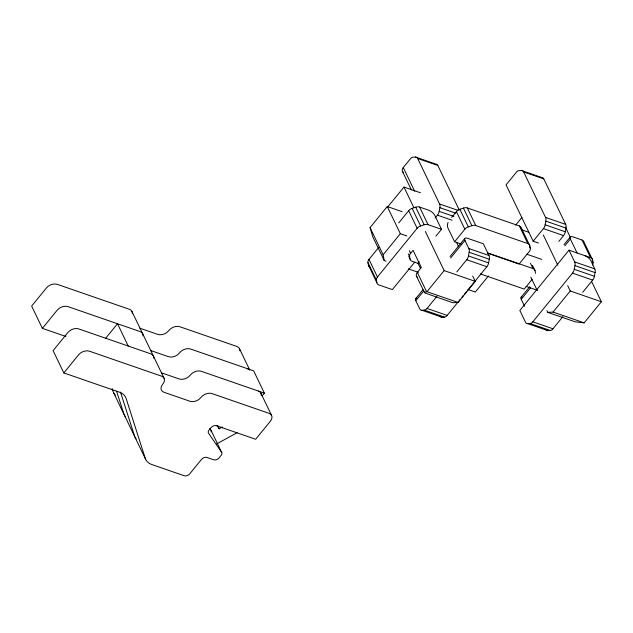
<?xml version="1.0" encoding="UTF-8"?>
<svg xmlns="http://www.w3.org/2000/svg" width="633" height="633" viewBox="0 0 633 633"><rect width="100%" height="100%" fill="white"/><g stroke="black" fill="none" stroke-linecap="round" stroke-linejoin="round"><path stroke-width="0.95" d="M435.093 218.076L437.45 215.18A5.523 3.331 -70.9 0 0 439.183 211.359L439.88 207.695A5.523 3.331 -70.9 0 0 439.571 203.976L417.677 158.495A5.523 3.331 -70.9 0 0 415.509 157.063L413.112 157.19A5.523 3.331 -70.9 0 0 410.35 158.875L403.276 167.555A5.523 3.766 -25.7 0 0 403.561 172.572M456.797 271.921L466.719 259.752A5.523 3.331 -70.9 0 0 468.452 255.93L469.148 252.266A5.523 3.331 -70.9 0 0 468.839 248.547L464.931 240.437A5.523 2.287 39.2 0 1 467.352 238.237L483.327 243.76L488.985 255.518A5.523 3.331 -70.9 0 1 489.293 259.229L488.597 262.893A5.523 3.331 -70.9 0 1 486.864 266.715L467.637 290.302M533.168 241.197L543.423 228.616A5.523 3.331 -70.9 0 0 545.155 224.794L545.844 221.131A5.523 3.331 -70.9 0 0 545.535 217.412L523.649 171.931A5.523 3.331 -70.9 0 0 521.473 170.499L519.084 170.617A5.523 3.331 -70.9 0 0 516.322 172.311L506.068 184.891L533.168 241.197L538.493 243.04M558.852 241.371L563.568 235.587A5.523 3.331 -70.9 0 0 565.301 231.765L565.997 228.102A5.523 3.331 -70.9 0 0 565.688 224.383L543.794 178.902A5.523 3.331 -70.9 0 0 541.626 177.462L521.473 170.499M527.677 323.637L530.074 323.51A5.523 3.331 -70.9 0 0 532.836 321.817L572.525 273.132A5.523 3.331 -70.9 0 0 574.258 269.302L574.954 265.638A5.523 3.331 -70.9 0 0 574.645 261.927L568.988 250.177L519.851 310.447L525.509 322.197A5.523 3.331 -70.9 0 0 527.677 323.637L547.822 330.6L550.219 330.481A5.523 3.331 -70.9 0 0 552.981 328.788L562.903 316.619M582.748 292.272L592.67 280.095A5.523 3.331 -70.9 0 0 594.403 276.273L595.099 272.609A5.523 3.331 -70.9 0 0 594.791 268.89L590.89 260.78A5.523 2.287 39.2 0 0 584.963 255.7M424.347 292.327L426.966 291.694L458.063 302.447L475.264 281.353L472.701 276.02M65.864 336.479L42.379 328.353L57.16 310.225A8.118 5.539 -25.7 0 1 67.945 306.609L140.02 331.542A8.118 5.539 -25.7 0 1 143.034 335.838M63.83 372.932L78.611 354.796A8.118 5.539 -25.7 0 1 89.403 351.188L161.47 376.121A8.118 5.539 -25.7 0 1 162.926 383.962L162.539 384.437A8.118 5.539 -25.7 0 0 163.994 392.278L190.003 401.275A8.118 5.539 -25.7 0 0 200.796 397.666L201.183 397.192A8.118 5.539 -25.7 0 1 211.976 393.584L268.985 413.302A8.118 5.539 -25.7 0 1 270.441 421.143L255.661 439.278L216.518 425.74A4.059 2.769 -25.7 0 0 211.121 427.544L209.009 430.139A4.059 2.769 -25.7 0 0 208.55 433.209L221.59 452.302A4.059 2.769 -25.7 0 1 221.131 455.372L219.018 457.968A4.059 2.769 -25.7 0 1 213.622 459.772L206.991 457.477A4.059 2.769 -25.7 0 0 201.603 459.281L189.647 473.951A4.059 2.769 -25.7 0 1 184.282 475.763L151.865 464.551A18.943 12.913 -25.7 0 1 145.234 458.26L126.133 398.481A18.943 12.913 -25.7 0 0 119.51 392.191L63.83 372.932L53.101 350.642L67.881 332.507A8.118 5.539 -25.7 0 1 78.674 328.899L150.749 353.831A8.118 5.539 -25.7 0 1 153.764 358.12M105.347 338.663L117.501 323.756L128.23 346.037M386.051 261.152L384.199 260.511L372.853 236.94L370.06 227.619L387.254 206.524L402.105 211.659M420.423 192.756L403.965 187.059L388.084 206.54A5.523 3.766 -25.7 0 0 387.546 207.323M414.757 262.125L392.373 289.598L378.922 284.945A5.523 3.766 -25.7 0 1 376.904 282.785L368.43 265.18L367.955 262.584A5.523 3.766 -25.7 0 1 368.984 259.403L378.906 247.234M398.75 222.887L408.673 210.71A5.523 3.766 -25.7 0 1 412.138 208.376L415.707 207.181A5.523 3.766 -25.7 0 1 419.584 207.062L428.865 210.267A5.523 2.287 39.2 0 1 434.784 215.355L441.51 229.32L435.908 236.188M262.537 395.396L264.38 393.133L253.659 370.843L190.517 349.005A8.118 5.539 -25.7 0 0 179.732 352.613L179.345 353.095A8.118 5.539 -25.7 0 1 168.552 356.703L150.67 350.516M384.199 260.511L383.139 254.79L400.333 233.696L387.254 206.524M376.904 282.785L376.429 280.19A5.523 3.766 -25.7 0 1 377.45 277.009L417.147 228.315A5.523 3.766 -25.7 0 1 420.613 225.981L424.181 224.786A5.523 3.766 -25.7 0 1 428.058 224.668L441.51 229.32M420.486 268.479L418.009 263.328L412.075 261.279A5.523 3.766 -25.7 0 1 410.065 259.119L409.583 256.523A5.523 3.766 -25.7 0 1 410.611 253.342L413.056 250.344L421.317 267.506L417.321 272.404A5.523 3.766 -25.7 0 0 417.606 277.412M451.669 217.388L456.385 211.604A5.523 3.766 -25.7 0 1 459.851 209.27L463.419 208.075A5.523 3.766 -25.7 0 1 467.296 207.948L519.345 225.957A5.523 3.766 -25.7 0 1 521.363 228.117L529.837 245.723L530.319 248.318A5.523 3.766 -25.7 0 1 529.291 251.491L519.036 264.072L487.283 253.089M418.009 263.328L419.236 261.833M461.14 244.045L454.605 241.79L464.859 229.209A5.523 3.766 -25.7 0 1 468.325 226.875L471.894 225.68A5.523 3.766 -25.7 0 1 475.771 225.554L527.819 243.563A5.523 3.766 -25.7 0 1 529.837 245.723M415.628 298.744L422.994 289.7M450.023 256.547L464.764 238.467M460.199 299.433L447.175 315.408A5.523 3.331 -70.9 0 1 444.413 317.101L442.016 317.228L421.871 310.257A5.523 3.331 -70.9 0 1 419.703 308.825L415.802 300.715L423.881 290.792M450.625 257.987L464.931 240.437M426.966 291.694L444.168 270.6L425.344 231.496M421.871 310.257L424.268 310.13A5.523 3.331 -70.9 0 0 427.03 308.445L436.952 296.268M515.689 225.071L521.932 217.412M462.058 297.154L463.301 295.627M464.535 294.108L466.402 291.821M488.439 275.948L475.328 292.035L468.048 289.518M532.068 279.462L524.227 289.083L480.336 273.907M521.062 297.336L529.663 286.789M564.058 244.591L570.198 237.059M524.591 306.293L521.236 299.306L530.565 287.865M564.771 245.897L570.373 239.029A5.523 2.287 39.2 0 1 572.786 236.829L582.067 240.042A5.523 3.766 -25.7 0 1 584.077 242.202L592.551 259.807L593.034 262.402A5.523 3.766 -25.7 0 1 592.425 264.998M546.928 310.605L547.774 312.362L553.06 312.085L570.254 290.99L567.69 285.657M547.774 312.362L575.326 321.873L584.156 322.846L601.35 301.751L591.515 281.305M217.087 425.724L219.184 428.786L222.373 426.966M216.676 443.923L237.177 432.663M540.028 177.549L541.626 177.462M458.063 302.447L452.785 302.724L424.743 292.913L416.554 276.32M523.649 171.931L543.794 178.902M415.509 157.063L435.654 164.026A5.523 3.331 -70.9 0 1 437.822 165.466L459.297 210.077M417.677 158.495L437.822 165.466M545.535 217.412L565.688 224.383M545.844 221.131L565.997 228.102M545.155 224.794L565.301 231.765M543.423 228.616L563.568 235.587M522.209 229.985L528.705 232.232M439.571 203.976L457.881 210.314M568.988 250.177L590.534 257.647A5.523 3.766 -25.7 0 1 592.551 259.807M439.88 207.695L455.444 213.084M439.183 211.359L453.837 216.431M574.645 261.927L594.791 268.89M437.45 215.18L452.104 220.252M574.954 265.638L595.099 272.609M574.258 269.302L594.403 276.273M526.941 254.268L541.785 259.403M572.525 273.132L592.67 280.095M487.465 252.82L533.01 268.574A5.523 3.766 -25.7 0 1 535.027 270.734L535.502 273.329M468.839 248.547L488.985 255.518M469.148 252.266L489.293 259.229M570.254 290.99L601.35 301.751M468.452 255.93L488.597 262.893M400.333 233.696L406.829 235.943M466.719 259.752L486.864 266.715M526.126 286.385L537.227 290.223M444.168 270.6L475.264 281.353M553.06 312.085L584.156 322.846M408.238 268.827L418.413 272.348M532.836 321.817L552.981 328.788M530.074 323.51L550.219 330.481M427.03 308.445L447.175 315.408M424.268 310.13L444.413 317.101M139.94 328.226L157.823 334.414A8.118 5.539 -25.7 0 0 168.615 330.806L169.003 330.331A8.118 5.539 -25.7 0 1 179.796 326.723L236.805 346.441A8.118 5.539 -25.7 0 1 239.82 350.801M264.38 393.133L201.247 371.294A8.118 5.539 -25.7 0 0 190.454 374.902L190.066 375.385A8.118 5.539 -25.7 0 1 179.281 378.993L161.391 372.805M209.776 428.43L210.86 430.021A4.059 2.769 -25.7 0 1 211.074 431.888M592.187 260.638L593.034 262.402M582.067 240.042L590.534 257.647M565.419 227.097L570.555 237.763M570.373 239.029L577.09 252.994M543.312 235.001L557.847 265.219M529.473 246.554L530.319 248.318M519.345 225.957L527.819 243.563M532.48 265.449L535.027 270.734M530.47 263.288L533.01 268.574M530.826 277.151L537.18 290.357M467.296 207.948L475.771 225.554M463.419 208.075L471.894 225.68M459.851 209.27L468.325 226.875M456.385 211.604L464.859 229.209M456.44 242.249L458.585 246.696M454.605 241.79L447.887 227.825A5.523 3.331 -70.9 0 1 448.045 222.484M403.276 167.555L414.71 191.308M402.501 171.472L411.395 189.947M419.584 207.062L428.058 224.668M415.707 207.181L424.181 224.786M403.965 187.059L413.8 207.505M412.138 208.376L420.613 225.981M408.673 210.71L417.147 228.315M409.329 250.7L410.611 253.342M417.321 272.404L426.618 291.71M408.309 253.873L409.583 256.523M408.783 256.468L410.065 259.119M370.06 227.619L383.139 254.79M368.984 259.403L377.45 277.009M367.955 262.584L376.429 280.19M239.393 348.53L249.711 369.965M260.851 393.109L271.573 415.39M217.53 425.36L219.184 428.786M211.034 430.329L221.764 452.619M131.909 311.404L164.089 378.265M113.457 392.428L145.637 459.297M42.379 328.353L31.65 306.063L46.431 287.936A8.118 5.539 -25.7 0 1 57.223 284.328L129.29 309.252A8.118 5.539 -25.7 0 1 132.313 313.549M120.484 392.072L134.512 435.971A18.943 12.913 -25.7 0 0 136.119 438.922M116.622 391.265L123.783 413.681A18.943 12.913 -25.7 0 0 125.389 416.633M112.16 388.591L113.054 391.392A18.943 12.913 -25.7 0 0 115.459 395.198M521.363 228.117L521.687 229.842M370.06 267.181A5.523 3.766 -25.7 0 1 368.43 265.18M415.802 300.715A5.523 2.287 39.2 0 1 416.799 298.238M442.016 317.228A5.523 3.331 -70.9 0 1 440.03 316.12M521.236 299.306A5.523 2.287 39.2 0 1 521.932 296.853M547.822 330.6A5.523 3.331 -70.9 0 1 545.836 329.5M247.535 368.73A8.118 5.539 -25.7 0 1 249.457 369.909M258.264 391.012A8.118 5.539 -25.7 0 1 261.271 395.38"/></g></svg>
